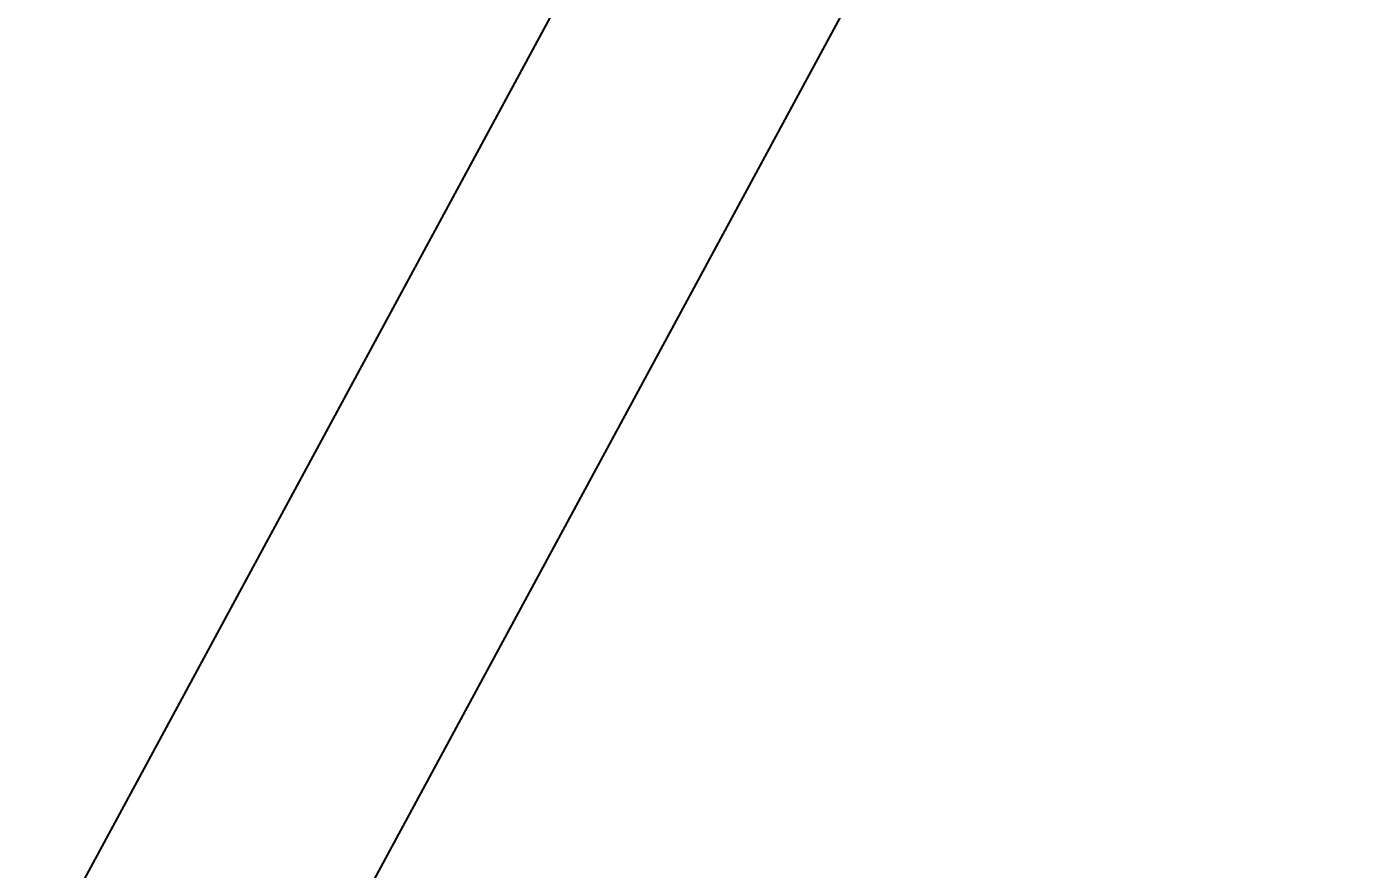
# Model space of a CAD drawing. Header units: millimetres. Extents: x -8689834 to 9419935, y 0 to 233063.
# Drawn here: x -188221.2 to -188117.5, y 112077.3 to 112143.4 of the extents above; entities that cross this region are included whole.
import ezdxf
from ezdxf import colors
from ezdxf.entities.mleader import LeaderData, LeaderLine
from ezdxf.math import Vec2, Vec3

# ---------------------------------------------------------------- set-up
doc = ezdxf.new("R2010")
doc.units = ezdxf.units.MM
doc.header["$MEASUREMENT"] = 0
doc.layers.get('0').update_dxf_attribs({"color": 250, "lineweight": 9})
doc.layers.add('АР_новое окно', color=155, linetype='Continuous')
for name, color, linetype, lineweight in [('АР_Окна', 4, 'Continuous', 0), ('АР_Отметки', 250, 'Continuous', 15), ('АР_Подоконники', 163, 'Continuous', 9), ('АР_Сущ Несущая стена', 216, 'Continuous', 30)]:
    doc.layers.add(name, color=color, linetype=linetype, lineweight=lineweight)
doc.styles.add('ISOCPEUR', font='isocpeur.ttf', dxfattribs={"width": 0.7})

# ---------------------------------------------------------------- blocks, each defined once
blk = doc.blocks.new('A$Cec9b444d')
at = {"layer": 'АР_новое окно', "ltscale": 150}
for p, q in [((4749.366469058805, -2837.632204794252), (6052.354293236519, -427.3743804523598)), ((4764.304822929837, -2851.626028811064), (6069.947668484561, -436.8861178005816))]:
    blk.add_line(p, q, dxfattribs=at)
blk = doc.blocks.new('_DotSmall')
at = {"color": 0, "linetype": 'ByBlock', "const_width": 0.5}
blk.add_lwpolyline([(-0.0625, 0, 1), (0.0625, 0, 1)], format="xyb", close=True, dxfattribs=at)

msp = doc.modelspace()

# ---------------------------------------------------------------- linework, layer by layer
at = {"layer": 'АР_Подоконники', "ltscale": 100}
msp.add_arc((-197111.7625988298, 115481.4456331452), 8930.587187860114, 271.6674492476024, 356.3880421395281, dxfattribs=at)
at = {"layer": 'АР_Сущ Несущая стена', "lineweight": 18, "ltscale": 100}
for centre, radius, start, end in [((-196970.9903181292, 115337.2415043113), 9628.85431650461, 272.2700411454786, 357.0895800963213), ((-196968.249355597, 115344.4331562681), 8983.043171971784, 272.415836279379, 356.8342044022048)]:
    msp.add_arc(centre, radius, start, end, dxfattribs=at)

# ---------------------------------------------------------------- block references
at = {"layer": 'АР_Окна', "ltscale": 100}
msp.add_blockref('A$Cec9b444d', (-194224.4058625349, 112586.4970597865), dxfattribs=at)

# ---------------------------------------------------------------- leaders
at = {"layer": 'АР_Отметки'}
ml = msp.add_multileader_mtext('Standard', dxfattribs=at)
ml.set_content('0,000', color=256, style='ISOCPEUR')
ml.set_leader_properties(color=256, linetype='Continuous', lineweight=-1)
ml.set_arrow_properties(name='DOTSMALL')
ml.build(insert=Vec2(0, 0))
ml.multileader.update_dxf_attribs({"has_text_frame": 1, "text_left_attachment_type": 4, "text_right_attachment_type": 4, "dogleg_length": 100, "arrow_head_size": 180})
ctx = ml.context
ctx.base_point, ctx.char_height, ctx.arrow_head_size, ctx.landing_gap_size, ctx.plane_origin = Vec3(-204826.2687846024, 122318.214327126), 250, 180, 50, Vec3(-207886.6362449962, 120174.8216206072)
ctx.left_attachment, ctx.right_attachment = 4, 4
notes = []
notes.append((ctx, [(0, (0, 0, 0), (0, 0), (1, 0), 1, [])]))
ctx.mtext.insert, ctx.mtext.width, ctx.mtext.line_spacing_style, ctx.mtext.flow_direction = Vec3(-204776.2687846024, 122651.5476604594), 852.6970314602484, 2, 5
ml = msp.add_multileader_mtext('Standard', dxfattribs=at)
ml.set_content('{\\W0.8;-2,730}', color=256, style='ISOCPEUR')
ml.set_leader_properties(color=256, linetype='Continuous', lineweight=-1)
ml.set_arrow_properties(name='DOTSMALL')
ml.build(insert=Vec2(0, 0))
ml.multileader.update_dxf_attribs({"has_text_frame": 1, "text_left_attachment_type": 4, "text_right_attachment_type": 4, "dogleg_length": 100, "arrow_head_size": 180})
ctx = ml.context
ctx.base_point, ctx.char_height, ctx.arrow_head_size, ctx.landing_gap_size, ctx.plane_origin = Vec3(-314791.3210058988, 121809.0184862664, 2.299351988461806e-08), 250, 180, 50, Vec3(-319449.8299409288, 117956.7109726352, 2.299351988461806e-08)
ctx.left_attachment, ctx.right_attachment = 4, 4
notes.append((ctx, [(0, (0, 0, 0), (0, 0), (1, 0), 1, [])]))
ctx.mtext.insert, ctx.mtext.width, ctx.mtext.defined_height, ctx.mtext.line_spacing_style, ctx.mtext.flow_direction = Vec3(-314741.3210058988, 122142.3518195997, 2.299351988461806e-08), 769.9889591111103, 343.8884462512117, 2, 5
ml = msp.add_multileader_mtext('Standard', dxfattribs=at)
ml.set_content('{\\W0.8;-2,430}', color=256, style='ISOCPEUR')
ml.set_leader_properties(color=256, linetype='Continuous', lineweight=-1)
ml.set_arrow_properties(name='DOTSMALL')
ml.build(insert=Vec2(0, 0))
ml.multileader.update_dxf_attribs({"has_text_frame": 1, "text_left_attachment_type": 4, "text_right_attachment_type": 4, "dogleg_length": 100, "arrow_head_size": 180})
ctx = ml.context
ctx.base_point, ctx.char_height, ctx.arrow_head_size, ctx.landing_gap_size, ctx.plane_origin = Vec3(-301002.2465167325, 120038.5846084391), 250, 180, 50, Vec3(-299949.5531320914, 118383.4112137306)
ctx.left_attachment, ctx.right_attachment = 4, 4
notes.append((ctx, [(0, (0, 0, 0), (0, 0), (1, 0), 1, [])]))
ctx.mtext.insert, ctx.mtext.width, ctx.mtext.line_spacing_style, ctx.mtext.flow_direction = Vec3(-300952.2465167325, 120371.9179417724), 852.6970314602484, 2, 5
ml = msp.add_multileader_mtext('Standard', dxfattribs=at)
ml.set_content('{\\W0.8;-2,430}', color=256, style='ISOCPEUR')
ml.set_leader_properties(color=256, linetype='Continuous', lineweight=-1)
ml.set_arrow_properties(name='DOTSMALL')
ml.build(insert=Vec2(0, 0))
ml.multileader.update_dxf_attribs({"has_text_frame": 1, "text_left_attachment_type": 4, "text_right_attachment_type": 4, "dogleg_length": 100, "arrow_head_size": 180})
ctx = ml.context
ctx.base_point, ctx.char_height, ctx.arrow_head_size, ctx.landing_gap_size, ctx.plane_origin = Vec3(-336711.8860226227, 117132.6558246998), 250, 180, 50, Vec3(-335659.1926379816, 115477.4824299914)
ctx.left_attachment, ctx.right_attachment = 4, 4
notes.append((ctx, [(0, (0, 0, 0), (0, 0), (1, 0), 1, [])]))
ctx.mtext.insert, ctx.mtext.width, ctx.mtext.line_spacing_style, ctx.mtext.flow_direction = Vec3(-336661.8860226227, 117465.9891580332), 852.6970314602484, 2, 5
ml = msp.add_multileader_mtext('Standard', dxfattribs=at)
ml.set_content('{\\W0.8;-2,480}', color=256, style='ISOCPEUR')
ml.set_leader_properties(color=256, linetype='Continuous', lineweight=-1)
ml.set_arrow_properties(name='DOTSMALL')
ml.build(insert=Vec2(0, 0))
ml.multileader.update_dxf_attribs({"has_text_frame": 1, "text_left_attachment_type": 4, "text_right_attachment_type": 4, "dogleg_length": 100, "arrow_head_size": 180})
ctx = ml.context
ctx.base_point, ctx.char_height, ctx.arrow_head_size, ctx.landing_gap_size, ctx.plane_origin = Vec3(-302468.0581811396, 114434.5752220221), 250, 180, 50, Vec3(-301415.3647964986, 112779.4018273137)
ctx.left_attachment, ctx.right_attachment = 4, 4
notes.append((ctx, [(0, (0, 0, 0), (0, 0), (1, 0), 1, [])]))
ctx.mtext.insert, ctx.mtext.width, ctx.mtext.line_spacing_style, ctx.mtext.flow_direction = Vec3(-302418.0581811396, 114767.9085553555), 852.6970314602484, 2, 5
ml = msp.add_multileader_mtext('Standard', dxfattribs=at)
ml.set_content('0,000', color=256, style='ISOCPEUR')
ml.set_leader_properties(color=256, linetype='Continuous', lineweight=-1)
ml.set_arrow_properties(name='DOTSMALL')
ml.build(insert=Vec2(0, 0))
ml.multileader.update_dxf_attribs({"has_text_frame": 1, "text_left_attachment_type": 4, "text_right_attachment_type": 4, "dogleg_length": 100, "arrow_head_size": 180})
ctx = ml.context
ctx.base_point, ctx.char_height, ctx.arrow_head_size, ctx.landing_gap_size, ctx.plane_origin = Vec3(-195514.5538136112, 113911.1868237481), 250, 180, 50, Vec3(-198574.9212740049, 111767.7941172293)
ctx.left_attachment, ctx.right_attachment = 4, 4
notes.append((ctx, [(0, (0, 0, 0), (0, 0), (1, 0), 1, [])]))
ctx.mtext.insert, ctx.mtext.width, ctx.mtext.line_spacing_style, ctx.mtext.flow_direction = Vec3(-195464.5538136112, 114244.5201570814), 852.6970314602484, 2, 5
for ctx, leaders in notes:
    for number, flags, end, landing, length, lines in leaders:
        leader = LeaderData()
        leader.index, (leader.has_last_leader_line, leader.has_dogleg_vector, leader.attachment_direction) = number, flags
        leader.last_leader_point, leader.dogleg_vector, leader.dogleg_length = Vec3(end), Vec3(landing), length
        for number, points, colour, breaks in lines:
            line = LeaderLine()
            line.index, line.vertices, line.color, line.breaks = number, Vec3.list(points), colors.encode_raw_color(colour), breaks
            leader.lines.append(line)
        ctx.leaders.append(leader)

doc.saveas('drawing.dxf')
